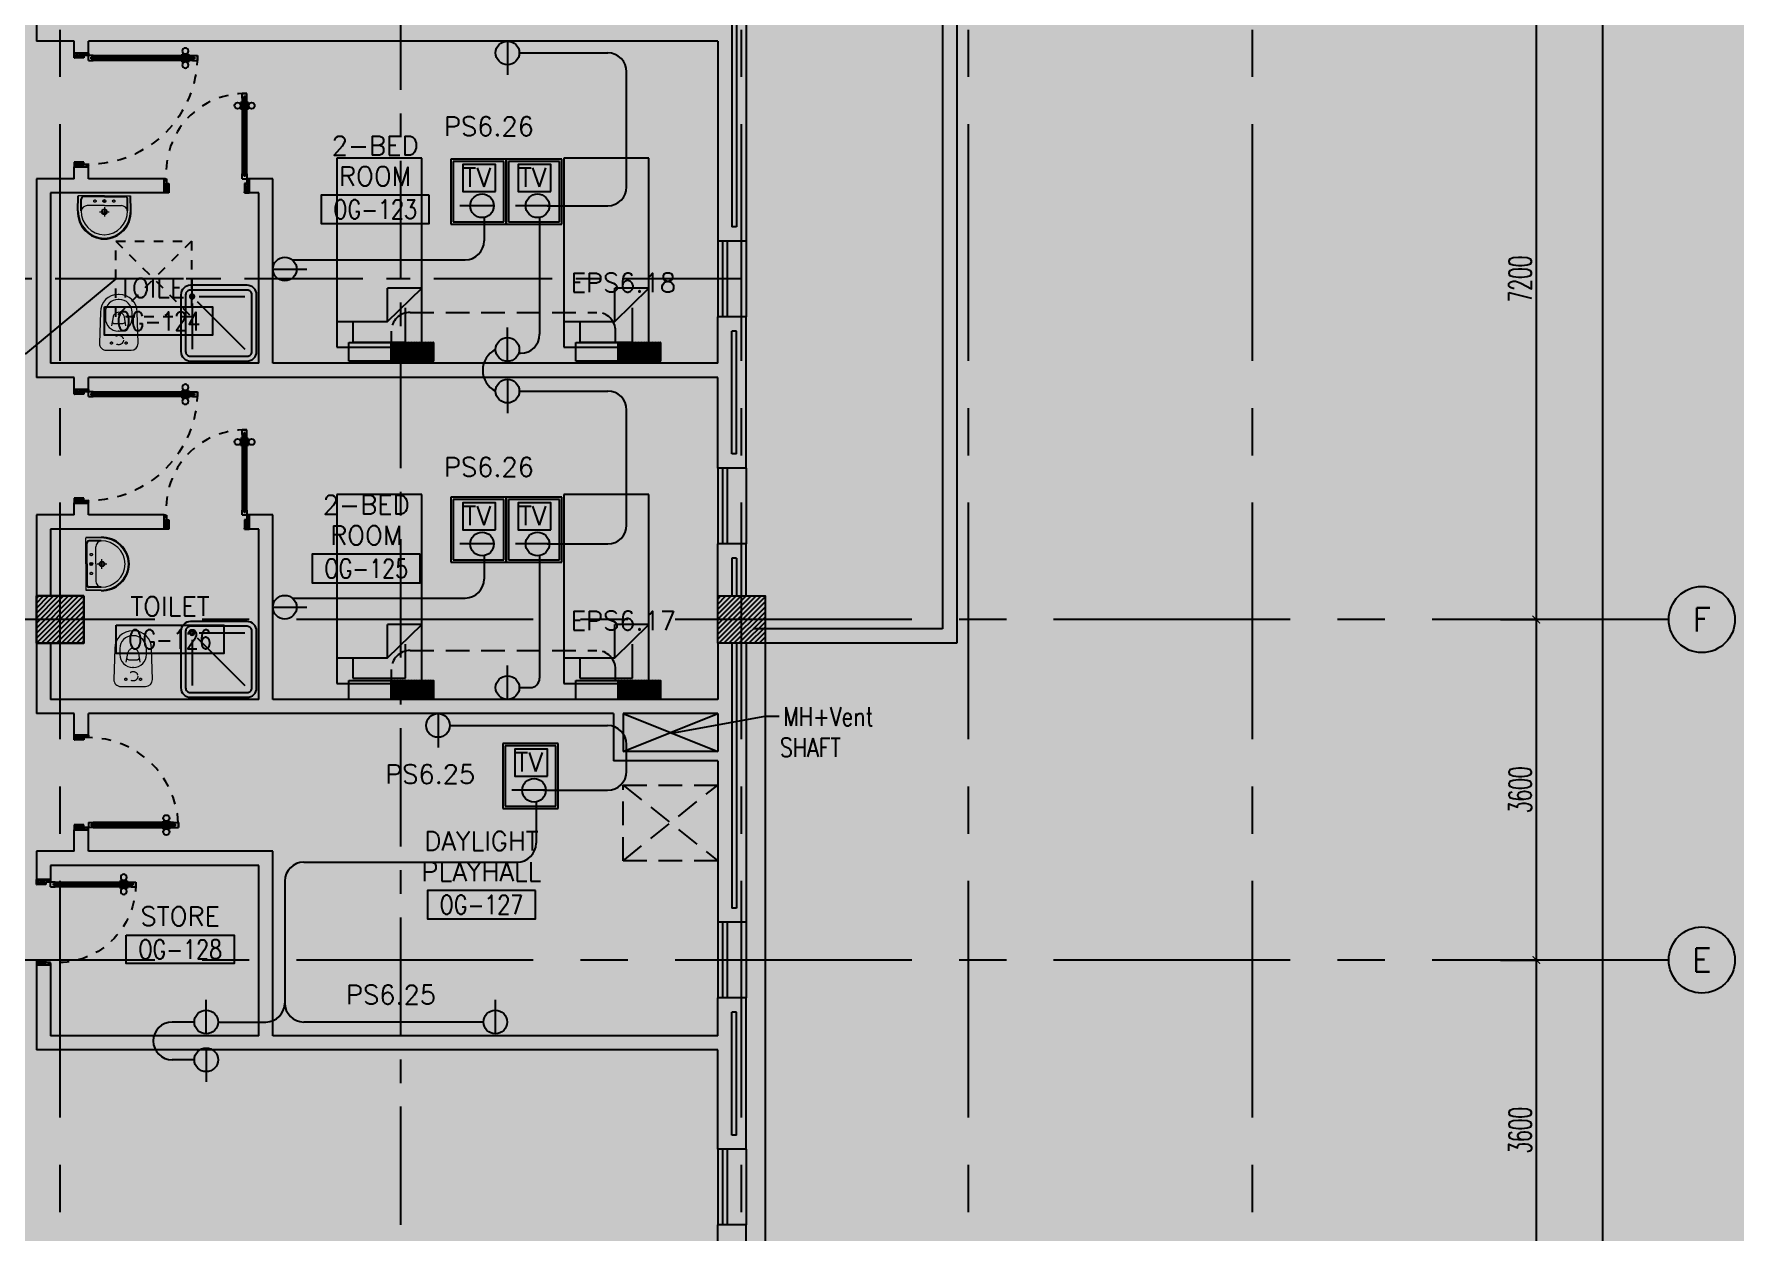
# Model space of a CAD drawing. Extents: x 0 to 93, y -1.5 to 78.
# Drawn here: x 75 to 92.97, y 13.32 to 25.99 of the extents above; entities that cross this region are included whole.
import ezdxf
from ezdxf.enums import TextEntityAlignment as Align

# ---------------------------------------------------------------- set-up
doc = ezdxf.new("R2010")
doc.units = 0
doc.header["$MEASUREMENT"] = 0
doc.header["$PDMODE"] = 34
for name, pattern in [('CENTER', [2, 1.25, -0.25, 0.25, -0.25]), ('CENTERX2', [4, 2.5, -0.5, 0.5, -0.5]), ('DASHED', [0.75, 0.5, -0.25]), ('HIDDEN', [0.375, 0.25, -0.125]), ('HIDDEN2', [0.1875, 0.125, -0.0625])]:
    doc.linetypes.add(name, pattern=pattern)
doc.layers.get('0').update_dxf_attribs({"color": 11, "linetype": 'CONTINUOUS'})
doc.layers.get('DEFPOINTS').update_dxf_attribs({"color": 11, "linetype": 'CONTINUOUS'})
for name, color, linetype in [('AX-CR', 11, 'CONTINUOUS'), ('AX-DIM', 11, 'CONTINUOUS'), ('AX-TXT', 11, 'CONTINUOUS'), ('AXES', 11, 'CENTERX2'), ('AXES1', 11, 'CENTER'), ('COL', 11, 'CONTINUOUS'), ('DOOR', 11, 'CONTINUOUS'), ('E-CLINE', 4, 'CONTINUOUS'), ('E-HLINE', 4, 'HIDDEN'), ('E-SOCKETS', 4, 'CONTINUOUS'), ('E-TEXT', 4, 'CONTINUOUS'), ('FIX', 11, 'CONTINUOUS'), ('FUR', 11, 'CONTINUOUS'), ('HAT', 11, 'CONTINUOUS'), ('INSUL', 11, 'CONTINUOUS'), ('PROJ-L', 11, 'CONTINUOUS'), ('RM-BOX', 11, 'CONTINUOUS'), ('RM-NAME', 11, 'CONTINUOUS'), ('RM-NO', 11, 'CONTINUOUS'), ('SHAFT', 11, 'CONTINUOUS'), ('TEXT', 11, 'CONTINUOUS'), ('WALL', 11, 'CONTINUOUS'), ('WIN', 11, 'CONTINUOUS')]:
    doc.layers.add(name, color=color, linetype=linetype)
doc.styles.add('ROMANS', font='ROMANS.shx', dxfattribs={"width": 0.6})
doc.styles.add('SIMPLEX', font='simplex.shx', dxfattribs={"width": 0.8})
doc.dimstyles.new('DIM-OUT', dxfattribs={"dimscale": 0, "dimtxt": 0.24, "dimasz": 0.08, "dimexe": 0.02, "dimexo": 0.02, "dimgap": 0.05, "dimtad": 1, "dimdec": 0, "dimlfac": 1000, "dimzin": 0, "dimdsep": 46, "dimtxsty": 'ROMANS', "dimblk1": 'ARCHTICK', "dimblk2": 'ARCHTICK', "dimsah": 1, "dimcen": 0.01, "dimdle": 0.08, "dimclrd": 7, "dimclre": 7, "dimclrt": 2, "dimadec": 0, "dimazin": 0, "dimtp": 2, "dimtm": 2, "dimtfac": 0.114286, "dimtdec": 0, "dimtix": 1, "dimtmove": 2, "dimatfit": 3, "dimldrblk": 'ARCHTICK', "dimfxl": 0, "dimtolj": 1, "dimtzin": 0, "dimarcsym": 0})
doc.dimstyles.new('DIM7', dxfattribs={"dimtxt": 0.24, "dimasz": 0.08, "dimexe": 0.07, "dimexo": 0.05, "dimgap": 0.07, "dimtad": 1, "dimzin": 0, "dimdsep": 46, "dimtxsty": 'SIMPLEX', "dimblk": 'ARCHTICK', "dimcen": 0.05, "dimdle": 0.05, "dimclrd": 4, "dimclre": 4, "dimclrt": 2, "dimadec": 0, "dimazin": 0, "dimtp": 2, "dimtm": 2, "dimtfac": 0.114286, "dimtix": 1, "dimtmove": 2, "dimatfit": 3, "dimldrblk": 'DOT', "dimfxl": 0, "dimtolj": 1, "dimtzin": 0, "dimarcsym": 0})

# ---------------------------------------------------------------- blocks, each defined once
blk = doc.blocks.new('_ARCHTICK')
at = {"color": 0, "linetype": 'ByBlock', "const_width": 0.15}
blk.add_lwpolyline([(-0.5, -0.5), (0.5, 0.5)], dxfattribs=at)
blk = doc.blocks.new('*D170')
at = {"layer": 'AX-DIM', "color": 7, "lineweight": -2}
for p, q in [((90.492, 16.2), (90.892, 16.2)), ((90.872, 16.28), (90.872, 12.52)), ((90.492, 12.6), (90.892, 12.6))]:
    blk.add_line(p, q, dxfattribs=at)
at = {"layer": 'DEFPOINTS', "color": 0}
for p in [(90.472, 16.2), (90.472, 12.6), (90.872, 12.6)]:
    blk.add_point(p, dxfattribs=at)
at = {"layer": 'AX-DIM', "color": 7, "lineweight": -2, "xscale": 0.08, "yscale": 0.08, "zscale": 0.08}
for p, rotation in [((90.872, 16.2), 90), ((90.872, 12.6), 270)]:
    blk.add_blockref('_ARCHTICK', p, dxfattribs=dict(at, rotation=rotation))
at = {"layer": 'AX-DIM', "color": 2, "insert": (90.702, 14.4), "char_height": 0.24, "attachment_point": 5, "rotation": 90, "style": 'ROMANS'}
blk.add_mtext('\\A1;3600', dxfattribs=at)
blk = doc.blocks.new('*D169')
at = {"layer": 'AX-DIM', "color": 7, "lineweight": -2}
for p, q in [((90.492, 19.8), (90.892, 19.8)), ((90.872, 19.88), (90.872, 16.12)), ((90.492, 16.2), (90.892, 16.2))]:
    blk.add_line(p, q, dxfattribs=at)
at = {"layer": 'DEFPOINTS', "color": 0}
for p in [(90.472, 19.8), (90.472, 16.2), (90.872, 16.2)]:
    blk.add_point(p, dxfattribs=at)
at = {"layer": 'AX-DIM', "color": 7, "lineweight": -2, "xscale": 0.08, "yscale": 0.08, "zscale": 0.08}
for p, rotation in [((90.872, 19.8), 90), ((90.872, 16.2), 270)]:
    blk.add_blockref('_ARCHTICK', p, dxfattribs=dict(at, rotation=rotation))
at = {"layer": 'AX-DIM', "color": 2, "insert": (90.702, 18), "char_height": 0.24, "attachment_point": 5, "rotation": 90, "style": 'ROMANS'}
blk.add_mtext('\\A1;3600', dxfattribs=at)
blk = doc.blocks.new('*D168')
at = {"layer": 'AX-DIM', "color": 7, "lineweight": -2}
for p, q in [((90.492, 27), (90.892, 27)), ((90.872, 27.08), (90.872, 19.72)), ((90.492, 19.8), (90.892, 19.8))]:
    blk.add_line(p, q, dxfattribs=at)
at = {"layer": 'DEFPOINTS', "color": 0}
for p in [(90.472, 27), (90.472, 19.8), (90.872, 19.8)]:
    blk.add_point(p, dxfattribs=at)
at = {"layer": 'AX-DIM', "color": 7, "lineweight": -2, "xscale": 0.08, "yscale": 0.08, "zscale": 0.08}
for p, rotation in [((90.872, 27), 90), ((90.872, 19.8), 270)]:
    blk.add_blockref('_ARCHTICK', p, dxfattribs=dict(at, rotation=rotation))
at = {"layer": 'AX-DIM', "color": 2, "insert": (90.702, 23.4), "char_height": 0.24, "attachment_point": 5, "rotation": 90, "style": 'ROMANS'}
blk.add_mtext('\\A1;7200', dxfattribs=at)
blk = doc.blocks.new('*D162')
at = {"layer": 'AX-DIM', "color": 7, "lineweight": -2}
for p, q in [((91.572, 64.55), (91.572, 5.07)), ((82.742, 64.47), (91.592, 64.47)), ((82.742, 5.15), (91.592, 5.15))]:
    blk.add_line(p, q, dxfattribs=at)
at = {"layer": 'DEFPOINTS', "color": 0}
for p in [(82.722, 64.47), (82.722, 5.15), (91.572, 5.15)]:
    blk.add_point(p, dxfattribs=at)
at = {"layer": 'AX-DIM', "color": 7, "lineweight": -2, "xscale": 0.08, "yscale": 0.08, "zscale": 0.08}
for p, rotation in [((91.572, 64.47), 90), ((91.572, 5.15), 270)]:
    blk.add_blockref('_ARCHTICK', p, dxfattribs=dict(at, rotation=rotation))
at = {"layer": 'AX-DIM', "color": 2, "insert": (91.402, 34.81), "char_height": 0.24, "attachment_point": 5, "rotation": 90, "style": 'ROMANS'}
blk.add_mtext('\\A1;59320', dxfattribs=at)
blk = doc.blocks.new('LAV1')
at = {"layer": 'FIX', "linetype": 'ByBlock', "ltscale": 0.3}
for p, q in [((-280, 210), (-275, 50)), ((-245, 210), (-245, 85)), ((245, 210), (245, 85)), ((280, 210), (275, 50)), ((0, 60), (-220, 60)), ((0, 60), (220, 60))]:
    blk.add_line(p, q, dxfattribs=at)
at = {"layer": 'FIX', "linetype": 'Continuous', "lineweight": 20}
for p, q in [((-275, 210), (-275, 50)), ((275, 210), (275, 50)), ((0, 50), (-275, 50)), ((0, 50), (-252, 50)), ((0, 155), (-181, 155)), ((0, 155), (181, 155)), ((0, 50), (275, 50)), ((0, 50), (252, 50))]:
    blk.add_line(p, q, dxfattribs=at)
at = {"layer": 'FIX', "linetype": 'DASHED', "lineweight": 20, "ltscale": 0.05}
for p, q in [((50, 220), (-50, 220)), ((0, 170), (0, 270)), ((0, 170), (0, 270))]:
    blk.add_line(p, q, dxfattribs=at)
at = {"layer": 'FIX', "lineweight": 20}
for p, q in [((16, 107), (-15, 107)), ((0, 92), (0, 123))]:
    blk.add_line(p, q, dxfattribs=at)
for centre, radius in [((0, 220), 29.5), ((0, 220), 22.5), ((0, 107), 15.5)]:
    blk.add_circle(centre, radius, dxfattribs=at)
at = {"layer": 'FIX', "linetype": 'HIDDEN', "lineweight": 20, "ltscale": 0.05}
for centre in [(-100, 107), (100, 107)]:
    blk.add_circle(centre, 12.4, dxfattribs=at)
at = {"layer": 'FIX', "linetype": 'ByBlock', "ltscale": 0.3}
for centre, radius, start, end in [((7, 220), 287, 91.3776, 182.0064), ((-7, 220), 287, 357.9936, 88.6224), ((-220, 85), 24.9, 179.7021, 269.9486), ((220, 85), 24.9, 270.0514, 0.2979)]:
    blk.add_arc(centre, radius, start, end, dxfattribs=at)
at = {"layer": 'FIX', "linetype": 'Continuous', "lineweight": 20}
for centre, radius, start, end in [((8, 217), 283, 91.6988, 181.351), ((8, 212), 253, 91.7328, 180.4884), ((-8, 217), 283, 358.649, 88.3012), ((-8, 212), 253, 359.5116, 88.2672), ((-179, 222), 66.9, 190.2006, 268.0786), ((179, 222), 66.9, 271.9214, 349.7994)]:
    blk.add_arc(centre, radius, start, end, dxfattribs=at)
blk = doc.blocks.new('SHR1')
at = {"layer": 'FIX'}
for p, q in [((-196, 196), (-700, 700)), ((-143, 218), (-143, 700)), ((-218, 143), (-700, 143))]:
    blk.add_line(p, q, dxfattribs=at)
for points in [[(-825, 125), (-825, 725, -0.414214), (-725, 825), (-125, 825, -0.414214), (-25, 725), (-25, 125, -0.414214), (-125, 25), (-725, 25, -0.414214)], [(-775, 125), (-775, 725, -0.414214), (-725, 775), (-125, 775, -0.414214), (-75, 725), (-75, 125, -0.414214), (-125, 75), (-725, 75, -0.414214)]]:
    blk.add_lwpolyline(points, format="xyb", close=True, dxfattribs=at)
for radius in [25, 15]:
    blk.add_circle((-143, 143), radius, dxfattribs=at)
blk = doc.blocks.new('WC1')
at = {"layer": 'FIX', "lineweight": 20}
for p, q in [((-210, 204), (-538, 194)), ((-727, 5), (-727, -5)), ((-674, 5), (-674, -5)), ((-534, 24), (-540, 0)), ((-540, 0), (-534, -24)), ((-475, 141), (-538, 141)), ((-395, 76), (-490, 60)), ((-339, 5), (-339, -5)), ((-137, 0), (-137, 131)), ((-137, -131), (-137, 0)), ((-538, -141), (-475, -141)), ((-490, -60), (-395, -76)), ((-538, -194), (-210, -204)), ((-213, -204), (-210, -204))]:
    blk.add_line(p, q, dxfattribs=at)
at = {"layer": 'FIX', "linetype": 'Continuous', "lineweight": 20}
blk.add_line((-420, -47), (-420, 45), dxfattribs=at)
at = {"layer": 'FIX', "linetype": 'HIDDEN2', "lineweight": 20, "ltscale": 0.3}
blk.add_circle((-245, 0), 49.8, dxfattribs=at)
at = {"layer": 'FIX', "linetype": 'HIDDEN', "lineweight": 20, "ltscale": 0.05}
for centre in [(-213, 78), (-213, -77)]:
    blk.add_circle(centre, 11.6, dxfattribs=at)
at = {"layer": 'FIX', "lineweight": 20}
for centre, radius, start, end in [((-538, 5), 189, 90, 180), ((-210, 131), 73, 360, 90), ((-538, 5), 136, 90, 180), ((-473, -7), 68.2, 128.9242, 152.8468), ((-464, -18), 82, 108.496, 128.9242), ((-475, 5), 136, 360, 90), ((-538, -5), 189, 180, 270), ((-538, -5), 136, 180, 270), ((-473, 7), 68.2, 207.1532, 231.0758), ((-464, 18), 82, 231.0758, 251.504), ((-475, -5), 136, 270, 0), ((-210, -131), 73, 270, 0)]:
    blk.add_arc(centre, radius, start, end, dxfattribs=at)
at = {"layer": 'FIX', "linetype": 'Continuous', "lineweight": 20}
for centre, start, end in [((-443, 46), 357.6662, 91.6121), ((-442, -46), 268.3879, 2.3338)]:
    blk.add_arc(centre, 22.3, start, end, dxfattribs=at)
blk = doc.blocks.new('DOOR100')
at = {"layer": 'DOOR', "color": 0, "linetype": 'ByBlock'}
for p, q in [((-76, 1251), (-76, 1301)), ((-76, 1301), (-26, 1301)), ((-26, 1301), (-76, 1301)), ((-59, 1251), (-59, 1271)), ((-43, 1271), (-59, 1271)), ((-43, 1251), (-43, 1271)), ((-26, 1251), (-26, 1301)), ((-92, 1206), (-92, 1141)), ((-83, 1206), (-92, 1206)), ((-83, 1141), (-92, 1141)), ((-83, 1129), (-83, 1219)), ((-76, 1219), (-83, 1219)), ((-83, 1206), (-83, 1141)), ((-76, 1129), (-83, 1129)), ((-59, 1251), (-76, 1251)), ((-26, 1251), (-43, 1251)), ((-26, 1219), (-19, 1219)), ((-26, 1129), (-19, 1129)), ((-19, 1129), (-19, 1219)), ((-19, 1206), (-19, 1141)), ((-19, 1206), (-10, 1206)), ((-19, 1141), (-10, 1141)), ((-10, 1206), (-10, 1141)), ((-76, 200), (-59, 200)), ((-76, 150), (-76, 200)), ((-59, 200), (-59, 180)), ((-59, 180), (-43, 180)), ((-43, 200), (-26, 200)), ((-43, 180), (-43, 200)), ((-26, 200), (-26, 150)), ((-1201, 0), (-1201, 150)), ((-1201, 150), (-1176, 150)), ((-1201, 150), (-1201, 0)), ((-1151, 0), (-1201, 0)), ((-1176, 150), (-1176, 100)), ((-1176, 100), (-1151, 100)), ((-1151, 100), (-1151, 0)), ((-76, 150), (-26, 150)), ((-51, 100), (-51, 0)), ((-26, 100), (-51, 100)), ((-51, 0), (-1, 0)), ((-1, 150), (-26, 150)), ((-26, 150), (-26, 100)), ((-1, 150), (-1, 0))]:
    blk.add_line(p, q, dxfattribs=at)
at = {"layer": 'DOOR', "linetype": 'ByBlock'}
for p, q in [((-76, 1251), (-76, 200)), ((-59, 200), (-59, 1251)), ((-43, 200), (-43, 1251)), ((-26, 200), (-26, 1251))]:
    blk.add_line(p, q, dxfattribs=at)
at = {"layer": 'DOOR', "color": 9, "linetype": 'ByBlock'}
for p, q in [((-1151, 0), (-1201, 114)), ((-1151, 0), (-1201, 40)), ((-1151, 0), (-1164, 100)), ((-51, 0), (-1, 114)), ((-51, 0), (-38, 100)), ((-51, 0), (-1, 40))]:
    blk.add_line(p, q, dxfattribs=at)
at = {"layer": 'DOOR', "color": 0, "linetype": 'ByBlock'}
for centre in [(-125, 1174), (22, 1174)]:
    blk.add_circle(centre, 32.4, dxfattribs=at)
at = {"layer": 'DOOR', "linetype": 'HIDDEN', "ltscale": 0.5}
blk.add_arc((-27, 152), 1149, 89.961, 180.0931, dxfattribs=at)
at = {"layer": 'DOOR', "color": 9, "linetype": 'ByBlock'}
for centre, radius, start, end in [((-1151, 0), 154, 103.7142, 108.8947), ((-1151, 0), 134, 100.72, 111.8402), ((-1151, 0), 94.4, 90, 121.9818), ((-1151, 0), 74.4, 90, 132.2236), ((-1151, 0), 54.4, 90, 156.7926), ((-1151, 0), 34.4, 90, 180), ((-1151, 0), 14.4, 90, 180), ((-51, 0), 94.4, 58.0182, 90), ((-51, 0), 74.4, 47.7764, 90), ((-51, 0), 54.4, 23.2074, 90), ((-51, 0), 34.4, 0, 90), ((-51, 0), 14.4, 0, 90), ((-51, 0), 134, 68.1598, 79.28), ((-51, 0), 114, 64.0838, 77.3774), ((-51, 0), 154, 71.1053, 76.2858)]:
    blk.add_arc(centre, radius, start, end, dxfattribs=at)
blk = doc.blocks.new('RM1')
at = {"layer": 'RM-BOX'}
blk.add_lwpolyline([(570, -200), (-570, -200), (-570, -500), (570, -500)], close=True, dxfattribs=at)
at = {"layer": 'RM-NAME', "style": 'ROMANS'}
for tag, p in [('ROOMNAME1', (0, 324)), ('ROOMNAME2', (0, 0))]:
    blk.add_attdef(tag, text='', height=200, dxfattribs=at).set_placement(p, align=Align.MIDDLE)
at = {"layer": 'RM-NO', "style": 'ROMANS', "width": 0.8}
blk.add_attdef('ROOMNO', text='', height=200, dxfattribs=at).set_placement((0, -350), align=Align.MIDDLE)
blk = doc.blocks.new('AH20A')
at = {"layer": 'FUR'}
for p, q in [((0, 0.5), (0, -0.5)), ((1, 0.5), (0, 0.5)), ((0.1358, 0.5), (0.1358, -0.0987)), ((1, -0.5), (1, 0.5)), ((0.1358, 0.3112), (0.0277, 0.3112)), ((0.0277, 0.3112), (0.0277, -0.3087)), ((0.1358, -0.0987), (0.3125, -0.5)), ((0.1358, -0.0987), (0.3125, -0.0987)), ((0.3125, -0.5), (0.3125, -0.0987)), ((0.0277, -0.3087), (0.2076, -0.3087)), ((0, -0.5), (1, -0.5))]:
    blk.add_line(p, q, dxfattribs=at)
blk = doc.blocks.new('*X107')
at = {"color": 0}
for p, q in [((253129, 132691), (253588, 133150)), ((253129, 132744), (253535, 133150)), ((253129, 132797), (253482, 133150)), ((253129, 132850), (253429, 133150)), ((253129, 132903), (253376, 133150)), ((253129, 132956), (253323, 133150)), ((253129, 133009), (253269, 133150)), ((253129, 133062), (253216, 133150)), ((253129, 133115), (253163, 133150)), ((253141, 132650), (253629, 133138)), ((253194, 132650), (253629, 133085)), ((253247, 132650), (253629, 133031)), ((253300, 132650), (253629, 132978)), ((253353, 132650), (253629, 132925)), ((253406, 132650), (253629, 132872)), ((253459, 132650), (253629, 132819)), ((253512, 132650), (253629, 132766)), ((253565, 132650), (253629, 132713)), ((253618, 132650), (253629, 132660))]:
    blk.add_line(p, q, dxfattribs=at)
blk = doc.blocks.new('COL50')
at = {"layer": 'COL'}
blk.add_lwpolyline([(-250, 250), (-250, -250), (250, -250), (250, 250)], close=True, dxfattribs=at)
blk = doc.blocks.new('EXH')
at = {"layer": 'SHAFT', "color": 211, "linetype": 'HIDDEN'}
for p, q in [((-400, 400), (400, -400)), ((400, 400), (-400, -400))]:
    blk.add_line(p, q, dxfattribs=at)
blk.add_lwpolyline([(-400, 400), (400, 400), (400, -400), (-400, -400)], close=True, dxfattribs=at)
blk = doc.blocks.new('DOOR90')
at = {"layer": 'DOOR', "linetype": 'ByBlock'}
for p, q in [((0, 0), (-150, 0)), ((-200, -25), (-1000, -25)), ((-200, -42), (-1000, -42)), ((-200, -58), (-1000, -58)), ((-1000, -75), (-200, -75))]:
    blk.add_line(p, q, dxfattribs=at)
at = {"layer": 'DOOR', "color": 0, "linetype": 'ByBlock'}
for p, q in [((-150, 0), (-150, -25)), ((-150, 0), (0, 0)), ((0, -50), (0, 0)), ((-1050, -25), (-1050, -75)), ((-1050, -75), (-1050, -25)), ((-1000, -25), (-1050, -25)), ((-1000, -75), (-1050, -75)), ((-1020, -42), (-1020, -58)), ((-1000, -42), (-1020, -42)), ((-1000, -58), (-1020, -58)), ((-1000, -25), (-1000, -42)), ((-1000, -58), (-1000, -75)), ((-968, -25), (-968, -18)), ((-878, -18), (-968, -18)), ((-968, -75), (-968, -82)), ((-878, -82), (-968, -82)), ((-955, -18), (-955, -9)), ((-955, -9), (-890, -9)), ((-955, -18), (-890, -18)), ((-955, -82), (-955, -91)), ((-955, -82), (-890, -82)), ((-955, -91), (-890, -91)), ((-890, -18), (-890, -9)), ((-890, -82), (-890, -91)), ((-878, -25), (-878, -18)), ((-878, -75), (-878, -82)), ((-200, -42), (-200, -25)), ((-200, -25), (-150, -25)), ((-180, -42), (-200, -42)), ((-200, -75), (-200, -58)), ((-200, -58), (-180, -58)), ((-150, -75), (-200, -75)), ((-180, -58), (-180, -42)), ((-150, -75), (-150, -25)), ((-150, -25), (-100, -25)), ((-100, -25), (-100, -50)), ((-100, -50), (0, -50)), ((-150, -900), (-150, -875)), ((-150, -875), (-100, -875)), ((-100, -850), (0, -850)), ((-100, -875), (-100, -850)), ((0, -850), (0, -900)), ((0, -900), (-150, -900)), ((-150, -900), (0, -900))]:
    blk.add_line(p, q, dxfattribs=at)
at = {"layer": 'DOOR', "color": 9, "linetype": 'ByBlock'}
for p, q in [((0, -50), (-114, 0)), ((0, -50), (-40, 0)), ((0, -50), (-100, -37)), ((0, -850), (-114, -900)), ((0, -850), (-100, -863)), ((0, -850), (-40, -900))]:
    blk.add_line(p, q, dxfattribs=at)
at = {"layer": 'DOOR', "color": 0, "linetype": 'ByBlock'}
for centre in [(-923, 24), (-923, -124)]:
    blk.add_circle(centre, 32.4, dxfattribs=at)
at = {"layer": 'DOOR', "color": 9, "linetype": 'ByBlock'}
for centre, radius, start, end in [((0, -50), 74.4, 137.7764, 180), ((0, -50), 54.4, 113.2074, 180), ((0, -50), 154, 161.1053, 166.2858), ((0, -50), 134, 158.1598, 169.28), ((0, -50), 114, 154.0838, 167.3774), ((0, -50), 94.4, 148.0182, 180), ((0, -50), 34.4, 90, 180), ((0, -50), 14.4, 90, 180), ((0, -850), 154, 193.7142, 198.8947), ((0, -850), 134, 190.72, 201.8402), ((0, -850), 94.4, 180, 211.9818), ((0, -850), 74.4, 180, 222.2236), ((0, -850), 54.4, 180, 246.7926), ((0, -850), 34.4, 180, 270), ((0, -850), 14.4, 180, 270)]:
    blk.add_arc(centre, radius, start, end, dxfattribs=at)
at = {"layer": 'DOOR', "linetype": 'HIDDEN', "ltscale": 0.5}
blk.add_arc((-222, -50), 828, 178.2701, 275.003, dxfattribs=at)
blk = doc.blocks.new('*X108')
at = {"color": 0}
for p, q in [((245928, 132650), (246428, 133150)), ((245929, 132703), (246375, 133150)), ((245929, 132756), (246322, 133150)), ((245929, 132809), (246269, 133150)), ((245929, 132862), (246216, 133150)), ((245929, 132915), (246163, 133150)), ((245929, 132968), (246110, 133150)), ((245929, 133021), (246057, 133150)), ((245929, 133074), (246004, 133150)), ((245929, 133127), (245951, 133150)), ((245981, 132650), (246429, 133097)), ((246034, 132650), (246429, 133044)), ((246087, 132650), (246429, 132991)), ((246140, 132650), (246429, 132938)), ((246193, 132650), (246429, 132885)), ((246246, 132650), (246429, 132832)), ((246299, 132650), (246429, 132779)), ((246353, 132650), (246429, 132726)), ((246406, 132650), (246429, 132673))]:
    blk.add_line(p, q, dxfattribs=at)
blk = doc.blocks.new('DOOR-10')
at = {"layer": 'DOOR', "color": 0, "linetype": 'ByBlock'}
for p, q in [((-26, 1100), (-76, 1100)), ((-76, 1100), (-26, 1100)), ((-76, 1050), (-76, 1100)), ((-26, 1050), (-26, 1100)), ((-83, 1005), (-92, 1005)), ((-92, 1005), (-92, 940)), ((-83, 940), (-92, 940)), ((-76, 1018), (-83, 1018)), ((-83, 928), (-83, 1018)), ((-83, 1005), (-83, 940)), ((-76, 928), (-83, 928)), ((-59, 1050), (-76, 1050)), ((-43, 1070), (-59, 1070)), ((-59, 1050), (-59, 1070)), ((-43, 1050), (-43, 1070)), ((-26, 1050), (-43, 1050)), ((-26, 1018), (-18, 1018)), ((-26, 928), (-18, 928)), ((-18, 928), (-18, 1018)), ((-18, 1005), (-9, 1005)), ((-18, 1005), (-18, 940)), ((-18, 940), (-9, 940)), ((-9, 1005), (-9, 940)), ((-76, 200), (-59, 200)), ((-76, 150), (-76, 200)), ((-59, 200), (-59, 180)), ((-59, 180), (-43, 180)), ((-43, 200), (-26, 200)), ((-43, 180), (-43, 200)), ((-26, 200), (-26, 150)), ((-1001, 0), (-1001, 150)), ((-1001, 150), (-976, 150)), ((-1001, 150), (-1001, 0)), ((-951, 0), (-1001, 0)), ((-976, 150), (-976, 100)), ((-976, 100), (-951, 100)), ((-951, 100), (-951, 0)), ((-76, 150), (-26, 150)), ((-51, 100), (-51, 0)), ((-26, 100), (-51, 100)), ((-51, 0), (-1, 0)), ((-1, 150), (-26, 150)), ((-26, 150), (-26, 100))]:
    blk.add_line(p, q, dxfattribs=at)
at = {"layer": 'DOOR', "linetype": 'ByBlock'}
for p, q in [((-76, 1050), (-76, 200)), ((-59, 200), (-59, 1050)), ((-43, 200), (-43, 1050)), ((-26, 200), (-26, 1050))]:
    blk.add_line(p, q, dxfattribs=at)
at = {"layer": 'DOOR', "color": 9, "linetype": 'ByBlock'}
for p, q in [((-951, 0), (-1001, 114)), ((-951, 0), (-1001, 40)), ((-951, 0), (-964, 100)), ((-51, 0), (-1, 114)), ((-51, 0), (-37, 100)), ((-51, 0), (-1, 40)), ((-1, 0), (-1, 150))]:
    blk.add_line(p, q, dxfattribs=at)
at = {"layer": 'DOOR', "color": 0, "linetype": 'ByBlock'}
for centre in [(-124, 973), (23, 973)]:
    blk.add_circle(centre, 32.4, dxfattribs=at)
at = {"layer": 'DOOR', "linetype": 'HIDDEN', "ltscale": 0.5}
blk.add_arc((-23, 149), 952, 93.1482, 179.9482, dxfattribs=at)
at = {"layer": 'DOOR', "color": 9, "linetype": 'ByBlock'}
for centre, radius, start, end in [((-951, 0), 154, 103.7142, 108.8947), ((-951, 0), 134, 100.72, 111.8402), ((-951, 0), 94.4, 90, 121.9818), ((-951, 0), 74.4, 90, 132.2236), ((-951, 0), 54.4, 90, 156.7926), ((-951, 0), 34.4, 90, 180), ((-951, 0), 14.4, 90, 180), ((-51, 0), 94.4, 58.0182, 90), ((-51, 0), 74.4, 47.7764, 90), ((-51, 0), 54.4, 23.2074, 90), ((-51, 0), 34.4, 0, 90), ((-51, 0), 14.4, 0, 90), ((-51, 0), 134, 68.1598, 79.28), ((-51, 0), 114, 64.0838, 77.3774), ((-51, 0), 154, 71.1053, 76.2858)]:
    blk.add_arc(centre, radius, start, end, dxfattribs=at)
blk = doc.blocks.new('AXR')
at = {"layer": 'AX-CR'}
blk.add_circle((350, 0), 350, dxfattribs=at)
at = {"layer": 'AX-TXT', "style": 'ROMANS'}
blk.add_attdef('AX', text='', height=250, dxfattribs=at).set_placement((350, 0), align=Align.MIDDLE)
blk = doc.blocks.new('BHU')
at = {"color": 8}
for p, q in [((0, -311), (145, 1)), ((0, -340), (159, 1)), ((0, -370), (173, 1)), ((0, -399), (187, 1)), ((0, -281), (132, 1)), ((0, -251), (118, 1)), ((0, -15), (7, 1)), ((0, -44), (21, 1)), ((0, -74), (35, 1)), ((0, -104), (49, 1)), ((0, -133), (63, 1)), ((0, -163), (76, 1)), ((0, -192), (90, 1)), ((0, -222), (104, 1)), ((0, -429), (199, -1)), ((4, -450), (199, -31)), ((18, -450), (199, -61)), ((32, -450), (199, -90)), ((45, -450), (199, -120)), ((59, -450), (199, -149)), ((73, -450), (199, -179)), ((87, -450), (199, -208)), ((101, -450), (199, -238)), ((114, -450), (199, -268)), ((128, -450), (199, -297)), ((142, -450), (199, -327)), ((156, -450), (199, -356)), ((169, -450), (199, -386)), ((183, -450), (199, -416)), ((197, -450), (199, -445))]:
    blk.add_line(p, q, dxfattribs=at)
at = {"layer": 'E-SOCKETS'}
for p, q in [((0, 450), (199, 450)), ((0, -450), (0, 450)), ((199, 450), (199, -450))]:
    blk.add_line(p, q, dxfattribs=at)
at = {"layer": 'E-SOCKETS', "color": 4}
for p, q in [((0, 1), (199, 1)), ((0, -450), (199, -450))]:
    blk.add_line(p, q, dxfattribs=at)

msp = doc.modelspace()

# ---------------------------------------------------------------- linework, layer by layer
at = {"layer": 'AXES'}
for p, q in [((75.2717, -1.4643), (75.2717, 77.3484)), ((82.4717, -1.4643), (82.4717, 77.3484)), ((84.8717, -1.4643), (84.8717, 77.3484)), ((87.8717, -1.4643), (87.8717, 77.3484)), ((92.2717, 19.8), (24.2317, 19.8)), ((92.2717, 16.2), (24.2317, 16.2))]:
    msp.add_line(p, q, dxfattribs=at)
at = {"layer": 'AXES1'}
for p, q in [((78.8717, 5.4), (78.8717, 64.22)), ((82.4717, 23.4), (24.2317, 23.4))]:
    msp.add_line(p, q, dxfattribs=at)
at = {"layer": 'E-CLINE', "color": 4, "linetype": 'ByBlock'}
for p, q in [((80.125, 25.79), (81.0591, 25.79)), ((81.2591, 24.3736), (81.2591, 25.59)), ((77.7248, 23.6025), (79.553, 23.6025)), ((80.125, 22.615), (80.1389, 22.615)), ((80.125, 22.215), (81.0591, 22.215)), ((81.2591, 20.7986), (81.2591, 22.015)), ((77.7248, 20.0275), (79.553, 20.0275)), ((80.125, 19.08), (80.2389, 19.08)), ((79.3909, 18.68), (81.0579, 18.68)), ((77.6467, 17.0348), (77.6467, 15.745)), ((76.6912, 15.545), (76.4567, 15.545)), ((76.9412, 15.545), (77.4467, 15.545)), ((79.7467, 15.545), (77.8467, 15.545)), ((76.6912, 15.145), (76.4567, 15.145))]:
    msp.add_line(p, q, dxfattribs=at)
at = {"layer": 'E-CLINE', "color": 4}
for p, q in [((80.4189, 24.1736), (81.0591, 24.1736)), ((79.753, 24.0506), (79.753, 23.8025)), ((80.3389, 24.0506), (80.3389, 22.815)), ((80.4189, 20.5986), (81.0591, 20.5986)), ((79.753, 20.4756), (79.753, 20.2275)), ((80.3389, 20.4756), (80.3389, 19.18)), ((81.2579, 18.1945), (81.2579, 18.48)), ((80.3821, 17.9945), (81.0579, 17.9945)), ((80.3021, 17.8714), (80.3021, 17.4348)), ((77.8467, 17.2348), (80.1021, 17.2348))]:
    msp.add_line(p, q, dxfattribs=at)
at = {"layer": 'E-CLINE', "color": 4, "linetype": 'ByBlock'}
for centre, radius, start, end in [((81.0591, 25.59), 0.2, 0, 90), ((81.0591, 24.3736), 0.2, 270, 0), ((79.553, 23.8025), 0.2, 270, 0), ((80.1389, 22.815), 0.2, 270, 0), ((81.0591, 22.015), 0.2, 0, 90), ((81.0591, 20.7986), 0.2, 270, 0), ((79.553, 20.2275), 0.2, 270, 0), ((80.2389, 19.18), 0.1, 270, 0), ((81.0579, 18.48), 0.2, 0, 90), ((77.8467, 17.0348), 0.2, 90, 180), ((77.4467, 15.745), 0.2, 270, 0), ((77.8467, 15.745), 0.2, 180, 270), ((76.4567, 15.345), 0.2, 90, 180), ((76.4567, 15.345), 0.2, 180, 270)]:
    msp.add_arc(centre, radius, start, end, dxfattribs=at)
at = {"layer": 'E-CLINE', "linetype": 'Continuous'}
msp.add_arc((79.9826, 22.435), 0.2449, 116.07499, 243.92501, dxfattribs=at)
at = {"layer": 'E-CLINE', "color": 4}
for centre in [(81.0579, 18.1945), (80.1021, 17.4348)]:
    msp.add_arc(centre, 0.2, 270, 0, dxfattribs=at)
at = {"layer": 'E-HLINE', "color": 4, "linetype": 'HIDDEN'}
for p, q in [((78.9725, 23.0475), (80.9426, 23.0475)), ((78.7725, 22.7294), (78.7725, 22.8475)), ((81.1426, 22.7294), (81.1426, 22.8475)), ((78.9725, 19.4725), (80.9426, 19.4725)), ((78.7725, 19.1544), (78.7725, 19.2725)), ((81.1426, 19.1544), (81.1426, 19.2725))]:
    msp.add_line(p, q, dxfattribs=at)
for centre, start, end in [((78.9725, 22.8475), 90, 180), ((80.9426, 22.8475), 0, 90), ((78.9725, 19.2725), 90, 180), ((80.9426, 19.2725), 0, 90)]:
    msp.add_arc(centre, 0.2, start, end, dxfattribs=at)
at = {"layer": 'E-SOCKETS'}
for p, q in [((80, 25.915), (80, 25.5567)), ((79.987, 24.6674), (79.4011, 24.6674)), ((79.4011, 24.6674), (79.4011, 23.98)), ((80.5729, 24.6674), (79.987, 24.6674)), ((79.987, 24.6674), (79.987, 23.98)), ((79.987, 23.98), (79.987, 24.6674)), ((80.5729, 23.98), (80.5729, 24.6674)), ((79.8562, 24.1736), (79.4979, 24.1736)), ((80.4422, 24.1736), (80.0838, 24.1736)), ((79.4011, 23.98), (79.987, 23.98)), ((79.987, 23.98), (80.5729, 23.98)), ((77.5217, 23.505), (77.88, 23.505)), ((80, 22.53), (80, 22.8883)), ((80, 22.34), (80, 21.9817)), ((79.4011, 21.0924), (79.4011, 20.405)), ((79.987, 21.0924), (79.4011, 21.0924)), ((80.5729, 21.0924), (79.987, 21.0924)), ((79.987, 21.0924), (79.987, 20.405)), ((79.987, 20.405), (79.987, 21.0924)), ((80.5729, 20.405), (80.5729, 21.0924)), ((79.8562, 20.5986), (79.4979, 20.5986)), ((80.4422, 20.5986), (80.0838, 20.5986)), ((79.4011, 20.405), (79.987, 20.405)), ((79.987, 20.405), (80.5729, 20.405)), ((77.5217, 19.93), (77.88, 19.93)), ((80, 18.955), (80, 19.3133)), ((79.2659, 18.805), (79.2659, 18.4467)), ((80.5361, 18.4882), (79.9501, 18.4882)), ((79.9501, 18.4882), (79.9501, 17.8008)), ((80.5361, 17.8008), (80.5361, 18.4882)), ((80.4053, 17.9945), (80.047, 17.9945)), ((79.9501, 17.8008), (80.5361, 17.8008)), ((76.8162, 15.42), (76.8162, 15.7783)), ((79.8717, 15.42), (79.8717, 15.7783)), ((76.8162, 15.27), (76.8162, 14.9117))]:
    msp.add_line(p, q, dxfattribs=at)
at = {"layer": 'E-SOCKETS', "color": 8}
for p, q in [((79.4261, 24.6424), (79.4261, 24.005)), ((79.962, 24.6424), (79.4261, 24.6424)), ((79.962, 24.005), (79.962, 24.6424)), ((80.012, 24.6424), (80.012, 24.005)), ((80.5479, 24.6424), (80.012, 24.6424)), ((80.5479, 24.005), (80.5479, 24.6424)), ((79.4261, 24.005), (79.962, 24.005)), ((80.012, 24.005), (80.5479, 24.005)), ((79.4261, 21.0674), (79.4261, 20.43)), ((79.962, 21.0674), (79.4261, 21.0674)), ((79.962, 20.43), (79.962, 21.0674)), ((80.5479, 21.0674), (80.012, 21.0674)), ((80.012, 21.0674), (80.012, 20.43)), ((80.5479, 20.43), (80.5479, 21.0674)), ((79.4261, 20.43), (79.962, 20.43)), ((80.012, 20.43), (80.5479, 20.43)), ((80.5111, 18.4632), (79.9751, 18.4632)), ((79.9751, 18.4632), (79.9751, 17.8258)), ((80.5111, 17.8258), (80.5111, 18.4632)), ((79.9751, 17.8258), (80.5111, 17.8258))]:
    msp.add_line(p, q, dxfattribs=at)
at = {"layer": 'E-SOCKETS'}
for points in [[(79.8729, 24.3241), (79.8729, 24.6101), (79.5279, 24.6101), (79.5279, 24.3241)], [(80.4589, 24.3241), (80.4589, 24.6101), (80.1138, 24.6101), (80.1138, 24.3241)], [(79.8729, 20.7491), (79.8729, 21.0351), (79.5279, 21.0351), (79.5279, 20.7491)], [(80.4589, 20.7491), (80.4589, 21.0351), (80.1138, 21.0351), (80.1138, 20.7491)], [(80.422, 18.1449), (80.422, 18.4309), (80.0769, 18.4309), (80.0769, 18.1449)]]:
    msp.add_lwpolyline(points, close=True, dxfattribs=at)
for centre in [(80, 25.79), (79.7312, 24.1736), (80.3172, 24.1736), (77.6467, 23.505), (80, 22.655), (80, 22.215), (79.7312, 20.5986), (80.3172, 20.5986), (77.6467, 19.93), (80, 19.08), (79.2659, 18.68), (80.2803, 17.9945), (76.8162, 15.545), (79.8717, 15.545), (76.8162, 15.145)]:
    msp.add_circle(centre, 0.125, dxfattribs=at)
at = {"layer": 'INSUL'}
for p, q in [((82.3717, 26.75), (82.3717, 23.95)), ((82.4217, 26.75), (82.4217, 23.95)), ((82.4217, 23.95), (82.3717, 23.95)), ((82.4217, 22.85), (82.3717, 22.85)), ((82.3717, 21.55), (82.3717, 22.85)), ((82.4217, 21.55), (82.4217, 22.85)), ((82.4217, 21.55), (82.3717, 21.55)), ((82.3717, 20.45), (82.3717, 20.05)), ((82.4217, 20.45), (82.3717, 20.45)), ((82.4217, 20.45), (82.4217, 20.05)), ((82.3717, 19.55), (82.3717, 16.75)), ((82.4217, 19.55), (82.4217, 16.75)), ((82.4217, 16.75), (82.3717, 16.75)), ((82.4217, 15.65), (82.3717, 15.65)), ((82.3717, 14.35), (82.3717, 15.65)), ((82.4217, 14.35), (82.4217, 15.65)), ((82.4217, 14.35), (82.3717, 14.35))]:
    msp.add_line(p, q, dxfattribs=at)
at = {"layer": 'PROJ-L', "linetype": 'Continuous'}
for p, q in [((84.7474, 27.25), (84.7474, 19.55)), ((84.5974, 27.1), (84.5974, 19.7)), ((84.5974, 19.7), (82.5974, 19.7)), ((84.7474, 19.55), (82.5974, 19.55))]:
    msp.add_line(p, q, dxfattribs=at)
at = {"layer": 'PROJ-L'}
msp.add_line((82.7217, 19.55), (82.7217, 12.85), dxfattribs=at)
at = {"layer": 'SHAFT', "color": 251, "linetype": 'HIDDEN'}
for p, q in [((81.2217, 18.05), (82.2217, 17.25)), ((81.2217, 17.25), (82.2217, 18.05))]:
    msp.add_line(p, q, dxfattribs=at)
msp.add_lwpolyline([(81.2217, 18.05), (82.2217, 18.05), (82.2217, 17.25), (81.2217, 17.25)], close=True, dxfattribs=at)
at = {"layer": 'TEXT', "color": 251, "linetype": 'ByBlock'}
for p, q in [((81.2217, 18.805), (82.2217, 18.405)), ((81.2217, 18.405), (82.2217, 18.805))]:
    msp.add_line(p, q, dxfattribs=at)
at = {"layer": 'WALL'}
for p, q in [((75.0217, 26.75), (75.0217, 25.915)), ((82.5217, 26.75), (82.5217, 23.8)), ((75.4217, 25.915), (75.0217, 25.915)), ((82.2217, 25.915), (75.5717, 25.915)), ((82.2217, 25.915), (82.2217, 23.8)), ((75.4217, 24.46), (75.0217, 24.46)), ((75.0217, 24.46), (75.0217, 22.36)), ((76.3717, 24.46), (75.5717, 24.46)), ((77.5217, 24.46), (77.2717, 24.46)), ((76.3717, 24.31), (75.1717, 24.31)), ((75.1717, 24.31), (75.1717, 22.51)), ((77.3717, 24.31), (77.2717, 24.31)), ((82.5217, 23.8), (82.2217, 23.8)), ((82.5217, 23), (82.2217, 23)), ((82.2217, 22.51), (82.2217, 23)), ((82.5217, 21.4), (82.5217, 23)), ((77.3717, 22.51), (75.1717, 22.51)), ((82.2217, 22.51), (77.5217, 22.51)), ((75.4217, 22.36), (75.0217, 22.36)), ((82.2217, 22.36), (75.5717, 22.36)), ((82.2217, 21.4), (82.2217, 22.36)), ((82.5217, 21.4), (82.2217, 21.4)), ((75.4217, 20.905), (75.0217, 20.905)), ((75.0217, 20.905), (75.0217, 18.805)), ((76.3717, 20.905), (75.5717, 20.905)), ((77.5217, 20.905), (77.2717, 20.905)), ((76.3717, 20.755), (75.1717, 20.755)), ((75.1717, 20.755), (75.1717, 20.05)), ((77.3717, 20.755), (77.2717, 20.755)), ((82.5217, 20.6), (82.2217, 20.6)), ((82.2217, 20.05), (82.2217, 20.6)), ((82.5217, 20.05), (82.5217, 20.6)), ((75.1717, 19.55), (75.1717, 18.955)), ((82.2217, 19.55), (82.2217, 18.955)), ((82.5217, 19.55), (82.5217, 16.6)), ((77.3717, 18.955), (75.1717, 18.955)), ((82.2217, 18.955), (77.5217, 18.955)), ((75.4217, 18.805), (75.0217, 18.805)), ((81.1217, 18.805), (75.5717, 18.805)), ((81.1217, 18.805), (81.1217, 18.305)), ((81.2217, 18.805), (81.2217, 18.405)), ((82.2217, 18.805), (81.2217, 18.805)), ((82.2217, 18.805), (81.2217, 18.805)), ((82.2217, 18.805), (82.2217, 18.405)), ((82.2217, 18.405), (81.2217, 18.405)), ((82.2217, 18.305), (81.1217, 18.305)), ((82.2217, 18.305), (82.2217, 16.6)), ((75.0217, 17.35), (75.0217, 17.05)), ((75.4217, 17.35), (75.0217, 17.35)), ((77.5217, 17.35), (75.5717, 17.35)), ((75.1717, 17.2), (75.1717, 17.05)), ((77.3717, 17.2), (75.1717, 17.2)), ((75.1717, 17.05), (75.0217, 17.05)), ((82.5217, 16.6), (82.2217, 16.6)), ((75.1717, 16.15), (75.0217, 16.15)), ((75.0217, 16.15), (75.0217, 15.25)), ((75.1717, 16.15), (75.1717, 15.4)), ((82.5217, 15.8), (82.2217, 15.8)), ((82.2217, 15.4), (82.2217, 15.8)), ((82.5217, 14.2), (82.5217, 15.8)), ((77.3717, 15.4), (75.1717, 15.4)), ((82.2217, 15.4), (77.5217, 15.4)), ((82.2217, 15.25), (75.0217, 15.25)), ((82.2217, 14.2), (82.2217, 15.25)), ((82.5217, 14.2), (82.2217, 14.2)), ((82.5217, 13.4), (82.2217, 13.4)), ((82.2217, 12.85), (82.2217, 13.4)), ((82.5217, 12.85), (82.5217, 13.4))]:
    msp.add_line(p, q, dxfattribs=at)
at = {"layer": 'WALL', "linetype": 'ByBlock'}
for p, q in [((75.4217, 25.7875), (75.4217, 25.915)), ((75.5717, 25.7875), (75.5717, 25.915)), ((75.5717, 25.7875), (75.4217, 25.7875)), ((75.4217, 24.46), (75.4217, 24.5875)), ((75.5717, 24.5875), (75.4217, 24.5875)), ((75.5717, 24.46), (75.5717, 24.5875)), ((76.3717, 24.31), (76.3717, 24.46)), ((77.2717, 24.31), (77.2717, 24.46)), ((77.5217, 22.51), (77.5217, 24.46)), ((77.3717, 22.51), (77.3717, 24.31)), ((75.4217, 22.2325), (75.4217, 22.36)), ((75.5717, 22.2325), (75.5717, 22.36)), ((75.5717, 22.2325), (75.4217, 22.2325)), ((75.4217, 20.905), (75.4217, 21.0325)), ((75.5717, 21.0325), (75.4217, 21.0325)), ((75.5717, 20.905), (75.5717, 21.0325)), ((76.3717, 20.755), (76.3717, 20.905)), ((77.2717, 20.755), (77.2717, 20.905)), ((77.5217, 18.955), (77.5217, 20.905)), ((77.3717, 18.955), (77.3717, 20.755)), ((75.4217, 18.5775), (75.4217, 18.805)), ((75.5717, 18.5775), (75.5717, 18.805)), ((75.5717, 18.5775), (75.4217, 18.5775)), ((75.4217, 17.35), (75.4217, 17.5775)), ((75.5717, 17.5775), (75.4217, 17.5775)), ((75.5717, 17.35), (75.5717, 17.5775)), ((77.5217, 15.4), (77.5217, 17.35)), ((77.3717, 15.4), (77.3717, 17.2))]:
    msp.add_line(p, q, dxfattribs=at)
at = {"layer": 'WALL', "linetype": 'ByBlock', "ltscale": 0.3}
for points in [[(75.5217, 20.05), (75.0217, 20.05), (75.0217, 19.55), (75.5217, 19.55)], [(82.2217, 20.05), (82.7217, 20.05), (82.7217, 19.55), (82.2217, 19.55)]]:
    msp.add_lwpolyline(points, close=True, dxfattribs=at)
at = {"layer": 'WIN'}
for p, q in [((82.2217, 23.8), (82.2217, 23)), ((82.2717, 23.8), (82.2717, 23)), ((82.3217, 23.8), (82.3217, 23)), ((82.5217, 23.8), (82.5217, 23)), ((82.2217, 21.4), (82.2217, 20.6)), ((82.2717, 21.4), (82.2717, 20.6)), ((82.3217, 21.4), (82.3217, 20.6)), ((82.5217, 21.4), (82.5217, 20.6)), ((82.2217, 16.6), (82.2217, 15.8)), ((82.2717, 16.6), (82.2717, 15.8)), ((82.3217, 16.6), (82.3217, 15.8)), ((82.5217, 16.6), (82.5217, 15.8)), ((82.2217, 14.2), (82.2217, 13.4)), ((82.2717, 14.2), (82.2717, 13.4)), ((82.3217, 14.2), (82.3217, 13.4)), ((82.5217, 14.2), (82.5217, 13.4))]:
    msp.add_line(p, q, dxfattribs=at)

# ---------------------------------------------------------------- block references
at = {"layer": 'AXES', "xscale": 0.001, "yscale": 0.001, "zscale": 0.001}
for p, values in [((92.2717, 19.8), {'AX': 'F'}), ((92.2717, 16.2), {'AX': 'E'})]:
    msp.add_blockref('AXR', p, dxfattribs=at).add_auto_attribs(values)
at = {"layer": 'COL', "xscale": -0.001, "yscale": 0.001, "zscale": 0.001}
for p in [(75.2717, 19.8), (82.4717, 19.8)]:
    msp.add_blockref('COL50', p, dxfattribs=at)
at = {"layer": 'DOOR', "color": 0, "linetype": 'ByBlock', "yscale": 0.001, "zscale": 0.001}
for name, p, xscale, rotation in [('DOOR100', (75.4217, 25.7875), -0.001, 270), ('DOOR90', (77.2717, 24.31), 0.001, 270), ('DOOR100', (75.4217, 22.2325), -0.001, 270), ('DOOR90', (77.2717, 20.755), 0.001, 270.0126271188972)]:
    msp.add_blockref(name, p, dxfattribs=dict(at, xscale=xscale, rotation=rotation))
at = {"layer": 'DOOR', "color": 0, "linetype": 'ByBlock', "ltscale": 0.3, "xscale": 0.001, "yscale": 0.001, "zscale": 0.001, "rotation": 270}
msp.add_blockref('DOOR-10', (75.4217, 17.5768), dxfattribs=at)
at = {"layer": 'DOOR', "color": 0, "linetype": 'ByBlock', "xscale": -0.001, "yscale": 0.001, "zscale": 0.001}
msp.add_blockref('DOOR90', (75.0217, 17.05), dxfattribs=at)
at = {"layer": 'E-CLINE', "color": 4, "xscale": 0.001000000003841706, "yscale": 0.001000000003841706, "zscale": 0.001, "rotation": 90}
for p in [(78.7717, 22.53), (81.1717, 22.53), (78.7717, 18.955), (81.1717, 18.955)]:
    msp.add_blockref('BHU', p, dxfattribs=at)
at = {"layer": 'FIX'}
for name, p, xscale, yscale, zscale, rotation in [('AH20A', (78.6448, 22.6782), 2, 0.9, 2, 90), ('AH20A', (81.0448, 22.6782), 2, 0.9, 2, 90), ('WC1', (75.8917, 22.51), 0.001, 0.001, 0.001, 270), ('SHR1', (76.5237, 23.358), -0.001, 0.001, 0.001, 270), ('AH20A', (78.6448, 19.1232), 2, 0.9, 2, 90), ('AH20A', (81.0448, 19.1232), 2, 0.9, 2, 90), ('SHR1', (76.5237, 19.803), -0.001, 0.001, 0.001, 270), ('WC1', (76.0437, 18.955), 0.001, 0.001, 0.001, 270)]:
    msp.add_blockref(name, p, dxfattribs=dict(at, xscale=xscale, yscale=yscale, zscale=zscale, rotation=rotation))
at = {"layer": 'FIX', "linetype": 'ByBlock', "ltscale": 0.3, "xscale": 0.001, "yscale": 0.001, "zscale": 0.001}
for p, rotation in [((75.7397, 24.3306), 180), ((75.4947, 20.387), 270)]:
    msp.add_blockref('LAV1', p, dxfattribs=dict(at, rotation=rotation))
at = {"layer": 'HAT', "xscale": 0.001, "yscale": 0.001, "zscale": 0.001}
for name in ['*X108', '*X107']:
    msp.add_blockref(name, (-170.9069, -113.0997), dxfattribs=at)
at = {"layer": 'RM-NAME', "xscale": 0.001, "yscale": 0.001, "zscale": 0.001}
for p, values in [((78.6011, 24.4865), {'ROOMNO': 'OG-123', 'ROOMNAME2': 'ROOM', 'ROOMNAME1': '2-BED'}), ((78.5072, 20.6892), {'ROOMNO': 'OG-125', 'ROOMNAME2': 'ROOM', 'ROOMNAME1': '2-BED'}), ((79.7244, 17.135), {'ROOMNO': 'OG-127', 'ROOMNAME2': 'PLAYHALL', 'ROOMNAME1': 'DAYLIGHT'})]:
    msp.add_blockref('RM1', p, dxfattribs=at).add_auto_attribs(values)
at = {"layer": 'RM-NAME'}
ref = msp.add_blockref('RM1', (76.3119, 23.3044), dxfattribs=dict(at, xscale=-0.001, yscale=0.001, zscale=0.001))
ref.add_attrib('ROOMNO', 'OG-124', dxfattribs={"layer": 'RM-NO', "height": 0.2, "style": 'ROMANS', "width": 0.8}).set_placement((76.3119, 22.9544), align=Align.MIDDLE)
ref.add_attrib('ROOMNAME2', 'TOILET', dxfattribs={"height": 0.2, "style": 'ROMANS'}).set_placement((76.3119, 23.3044), align=Align.MIDDLE)
ref = msp.add_blockref('RM1', (76.4332, 19.9395), dxfattribs=dict(at, xscale=-0.001, yscale=0.001, zscale=0.001))
ref.add_attrib('ROOMNO', 'OG-126', dxfattribs={"layer": 'RM-NO', "height": 0.2, "style": 'ROMANS', "width": 0.8}).set_placement((76.4332, 19.5895), align=Align.MIDDLE)
ref.add_attrib('ROOMNAME2', 'TOILET', dxfattribs={"height": 0.2, "style": 'ROMANS'}).set_placement((76.4332, 19.9395), align=Align.MIDDLE)
ref = msp.add_blockref('RM1', (76.5413, 16.6632), dxfattribs=dict(at, xscale=-0.001, yscale=0.001, zscale=0.001))
ref.add_attrib('ROOMNO', 'OG-128', dxfattribs={"layer": 'RM-NO', "height": 0.2, "style": 'ROMANS', "width": 0.8}).set_placement((76.5413, 16.3132), align=Align.MIDDLE)
ref.add_attrib('ROOMNAME2', 'STORE', dxfattribs={"height": 0.2, "style": 'ROMANS'}).set_placement((76.5413, 16.6632), align=Align.MIDDLE)
at = {"layer": 'SHAFT', "color": 6, "linetype": 'ByBlock', "ltscale": 0.3, "xscale": 0.001, "yscale": 0.001, "zscale": 0.001}
msp.add_blockref('EXH', (76.2617, 23.4), dxfattribs=at)

# ---------------------------------------------------------------- texts
at = {"layer": 'E-SOCKETS', "style": 'ROMANS'}
for p in [(79.5341, 24.3741), (80.12, 24.3741), (79.5341, 20.7991), (80.12, 20.7991), (80.0832, 18.1949)]:
    msp.add_text('TV', height=0.2, dxfattribs=at).set_placement(p)
at = {"layer": 'E-TEXT', "color": 4, "style": 'ROMANS'}
for s, p in [(' PS6.26', (79.1906, 24.9135)), (' EPS6.18', (80.5292, 23.2606)), (' PS6.26', (79.1906, 21.3122)), (' EPS6.17', (80.5292, 19.6876)), (' PS6.25', (78.57, 18.065)), (' PS6.25', (78.1563, 15.733))]:
    msp.add_text(s, height=0.2, dxfattribs=at).set_placement(p)
at = {"layer": 'RM-NAME', "style": 'ROMANS', "width": 0.8}
for s, p in [('MH+Vent', (83.3897, 18.7744)), ('MH+Vent', (83.3897, 18.7744)), ('SHAFT', (83.1995, 18.4468)), ('SHAFT', (83.1995, 18.4468))]:
    msp.add_text(s, height=0.2, dxfattribs=at).set_placement(p, align=Align.MIDDLE)

# ---------------------------------------------------------------- dimensions: what is measured, and where the dimension line sits
at = {"layer": 'AX-DIM'}
for base, p1, p2, picture, middle in [((91.5717, 5.15), (82.7217, 64.47), (82.7217, 5.15), '*D162', (91.4017, 34.81)), ((90.8717, 19.8), (90.4717, 27), (90.4717, 19.8), '*D168', (90.7017, 23.4)), ((90.8717, 16.2), (90.4717, 19.8), (90.4717, 16.2), '*D169', (90.7017, 18)), ((90.8717, 12.6), (90.4717, 16.2), (90.4717, 12.6), '*D170', (90.7017, 14.4))]:
    dim = msp.add_linear_dim(base=base, p1=p1, p2=p2, angle=270, dimstyle='DIM-OUT', override={"dimscale": 1}, dxfattribs=at)
    dim.commit()
    dim.dimension.update_dxf_attribs({"geometry": picture, "text_midpoint": middle})

# ---------------------------------------------------------------- leaders
at = {"layer": 'SHAFT', "color": 6, "linetype": 'ByBlock', "ltscale": 0.3}
for points in [[(75.8617, 23.4), (74.9063, 22.6084), (74.7586, 22.6084)], [(81.7342, 18.6), (82.7217, 18.7785), (82.8694, 18.7785)]]:
    msp.add_leader(points, dimstyle='DIM7', override={"dimasz": 200, "dimgap": 70, "dimtad": 0}, dxfattribs=at)

doc.saveas('drawing.dxf')
